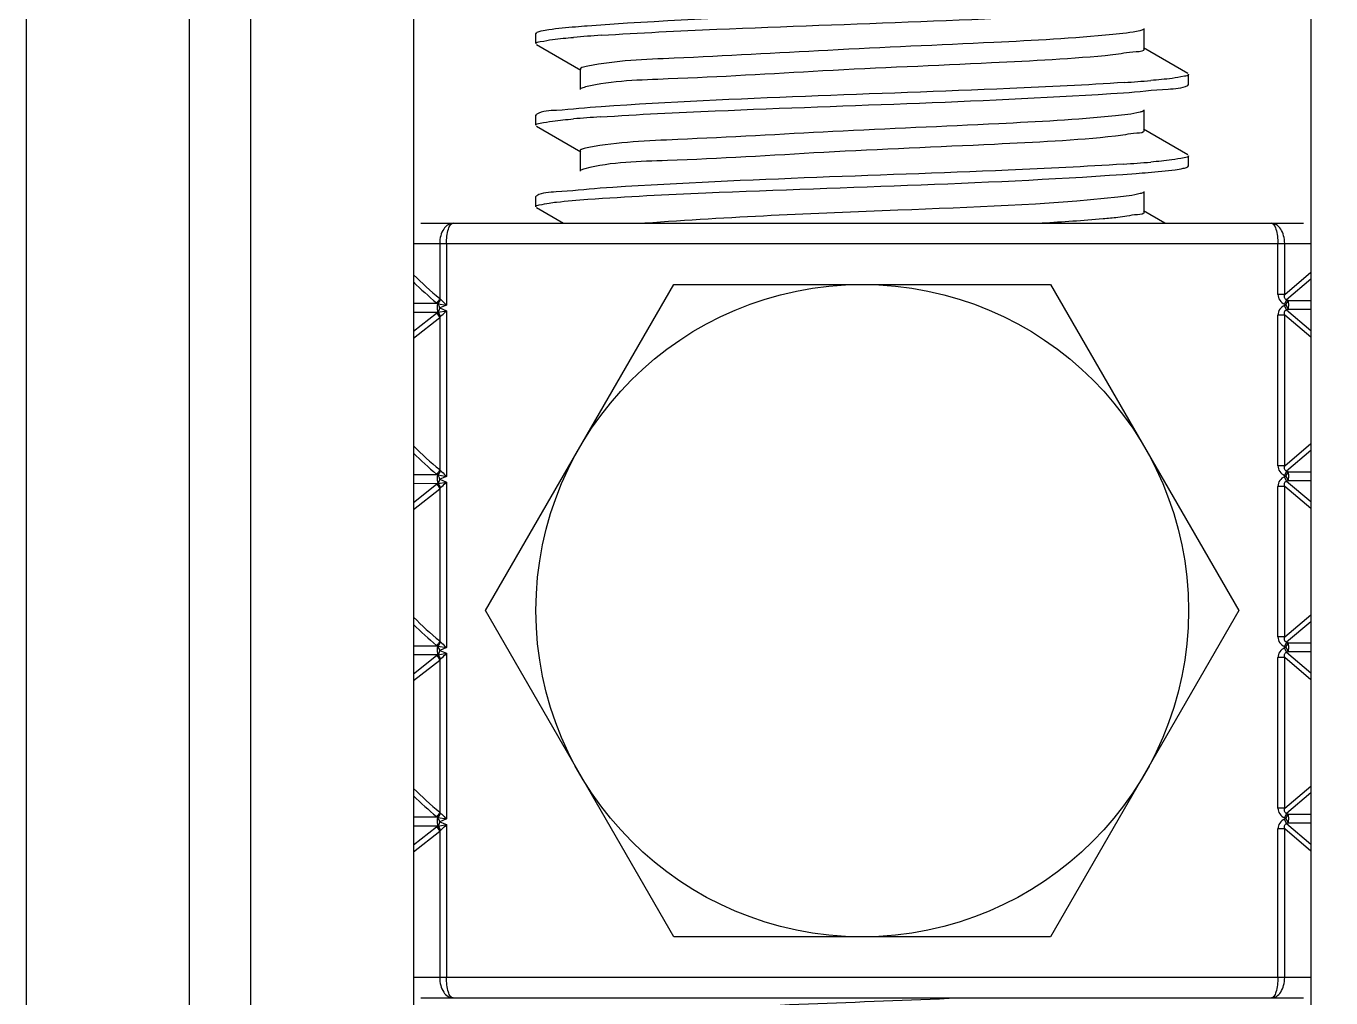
# Model space of a CAD drawing. Extents: x 1031190 to 1725648, y 733081 to 1571294.
# Drawn here: x 1139799.1 to 1140180, y 1211491.3 to 1211775.1 of the extents above; entities that cross this region are included whole.
import ezdxf

# ---------------------------------------------------------------- set-up
doc = ezdxf.new("R2010")
doc.units = 0
doc.header["$LTSCALE"] = 1000
doc.header["$MEASUREMENT"] = 0
doc.styles.get("Standard").update_dxf_attribs({"font": 'gbenor.shx', "bigfont": 'gbcbig.shx'})
doc.dimstyles.get("Standard").update_dxf_attribs({"dimtxt": 0.18, "dimasz": 0.18, "dimexe": 0.18, "dimexo": 0.0625, "dimgap": 0.09, "dimtad": 0, "dimtih": 1, "dimtoh": 1, "dimdec": 4, "dimzin": 0, "dimdsep": 46, "dimtxsty": 'Standard', "dimcen": 0.09, "dimadec": 0, "dimazin": 0, "dimtfac": 1, "dimtdec": 4, "dimtofl": 0, "dimtmove": 0, "dimatfit": 3, "dimfxl": 0, "dimtolj": 1, "dimtzin": 0, "dimarcsym": 0})

msp = doc.modelspace()

# ---------------------------------------------------------------- linework, layer by layer
at = {"linetype": 'Continuous'}
for p, q in [((1139799.13, 1215988.29), (1139799.13, 1211247.26)), ((1139846.75, 1215988.29), (1139846.75, 1211247.26)), ((1139864.61, 1215988.29), (1139864.61, 1211247.26)), ((1139912.24, 1215988.29), (1139912.24, 1211247.26)), ((1140174.18, 1215988.29), (1140174.18, 1211247.26)), ((1139948.18, 1211773.25), (1139947.96, 1211772.99)), ((1139947.96, 1211770.01), (1139947.96, 1211772.99)), ((1139947.96, 1211770.01), (1139947.96, 1211772.99)), ((1140125.57, 1211768.52), (1140125.57, 1211774.47)), ((1139948.18, 1211769.75), (1139961.11, 1211762.27)), ((1140138.24, 1211761.34), (1140125.31, 1211768.82)), ((1139960.85, 1211762.57), (1139960.85, 1211756.61)), ((1140138.46, 1211758.1), (1140138.46, 1211761.08)), ((1140138.46, 1211758.1), (1140138.46, 1211761.08)), ((1140138.24, 1211757.84), (1140138.46, 1211758.1)), ((1139948.18, 1211749.43), (1139947.96, 1211749.17)), ((1140125.57, 1211744.71), (1140125.57, 1211750.66)), ((1139947.96, 1211746.2), (1139947.96, 1211749.17)), ((1139947.96, 1211746.2), (1139947.96, 1211749.17)), ((1139948.18, 1211745.94), (1139961.11, 1211738.45)), ((1140138.24, 1211737.53), (1140125.31, 1211745.01)), ((1139960.85, 1211738.75), (1139960.85, 1211732.8)), ((1140138.24, 1211734.03), (1140138.46, 1211734.29)), ((1140138.46, 1211734.29), (1140138.46, 1211737.27)), ((1140138.46, 1211734.29), (1140138.46, 1211737.27)), ((1140125.57, 1211720.89), (1140125.57, 1211726.85)), ((1139948.18, 1211725.62), (1139947.96, 1211725.36)), ((1139947.96, 1211722.38), (1139947.96, 1211725.36)), ((1139947.96, 1211722.38), (1139947.96, 1211725.36)), ((1139948.18, 1211722.12), (1139956.06, 1211717.56)), ((1140131.58, 1211717.56), (1140125.31, 1211721.2)), ((1139914.33, 1211717.56), (1140172.09, 1211717.56)), ((1139912.24, 1211711.61), (1140174.18, 1211711.61)), ((1139919.87, 1211711.61), (1139919.87, 1211695.61)), ((1139921.85, 1211711.61), (1139921.85, 1211693.65)), ((1140164.57, 1211696.77), (1140164.57, 1211711.61)), ((1140166.55, 1211696.77), (1140166.55, 1211711.61)), ((1140166.55, 1211696.77), (1140174.18, 1211703.24)), ((1140174.18, 1211701.22), (1140167.1, 1211695.21)), ((1139933.22, 1211604.45), (1139988.22, 1211699.7)), ((1139988.22, 1211699.7), (1140098.2, 1211699.7)), ((1140098.2, 1211699.7), (1140153.2, 1211604.45)), ((1140166.55, 1211696.77), (1140164.57, 1211696.77)), ((1139919.24, 1211694.12), (1139912.24, 1211694.12)), ((1139919.36, 1211694.09), (1139919.24, 1211694.12)), ((1139919.39, 1211694.07), (1139921.85, 1211693.65)), ((1139919.94, 1211692.82), (1139919.4, 1211691.57)), ((1139920.03, 1211695.42), (1139919.87, 1211695.61)), ((1139921.85, 1211693.65), (1139919.94, 1211692.82)), ((1139919.94, 1211692.82), (1139921.85, 1211691.99)), ((1139920.11, 1211695.35), (1139920.03, 1211695.42)), ((1140167.1, 1211695.21), (1140166.51, 1211693.95)), ((1140166.92, 1211693.75), (1140166.51, 1211693.95)), ((1140166.51, 1211693.56), (1140166.92, 1211693.75)), ((1140167.1, 1211692.29), (1140166.51, 1211693.56)), ((1140166.92, 1211693.75), (1140167.52, 1211695.02)), ((1140166.92, 1211693.75), (1140167.52, 1211692.49)), ((1140167.52, 1211695.02), (1140167.1, 1211695.21)), ((1140167.1, 1211692.29), (1140167.52, 1211692.49)), ((1140167.1, 1211692.29), (1140174.18, 1211686.28)), ((1140167.52, 1211695.02), (1140174.18, 1211695.02)), ((1140167.52, 1211692.49), (1140174.18, 1211692.49)), ((1139919.2, 1211691.51), (1139912.24, 1211691.53)), ((1139912.24, 1211686.03), (1139918.95, 1211691.34)), ((1139912.24, 1211684), (1139919.87, 1211690.03)), ((1139919.2, 1211691.51), (1139919.35, 1211691.54)), ((1139919.35, 1211691.54), (1139919.4, 1211691.57)), ((1139919.4, 1211691.57), (1139921.85, 1211691.99)), ((1139919.87, 1211690.03), (1139920.01, 1211690.2)), ((1139919.87, 1211690.03), (1139919.87, 1211645.6)), ((1139920.01, 1211690.2), (1139920.09, 1211690.27)), ((1139920.09, 1211690.27), (1139920.14, 1211690.31)), ((1139921.85, 1211691.99), (1139921.85, 1211643.64)), ((1140166.55, 1211690.74), (1140164.57, 1211690.74)), ((1140164.57, 1211646.76), (1140164.57, 1211690.74)), ((1140174.18, 1211684.26), (1140166.55, 1211690.74)), ((1140166.55, 1211646.76), (1140166.55, 1211690.74)), ((1140166.55, 1211646.76), (1140174.18, 1211653.23)), ((1140174.18, 1211651.22), (1140167.1, 1211645.21)), ((1140166.55, 1211646.76), (1140164.57, 1211646.76)), ((1139919.24, 1211644.11), (1139912.24, 1211644.11)), ((1139919.36, 1211644.08), (1139919.24, 1211644.11)), ((1139919.39, 1211644.07), (1139921.85, 1211643.64)), ((1139919.94, 1211642.81), (1139919.4, 1211641.56)), ((1139920.03, 1211645.41), (1139919.87, 1211645.6)), ((1139921.85, 1211643.64), (1139919.94, 1211642.81)), ((1139919.94, 1211642.81), (1139921.85, 1211641.98)), ((1139920.11, 1211645.34), (1139920.03, 1211645.41)), ((1140167.1, 1211645.21), (1140166.51, 1211643.94)), ((1140166.92, 1211643.75), (1140166.51, 1211643.94)), ((1140166.51, 1211643.55), (1140166.92, 1211643.75)), ((1140167.1, 1211642.29), (1140166.51, 1211643.55)), ((1140166.92, 1211643.75), (1140167.52, 1211645.01)), ((1140166.92, 1211643.75), (1140167.52, 1211642.48)), ((1140167.52, 1211645.01), (1140167.1, 1211645.21)), ((1140167.52, 1211645.01), (1140174.18, 1211645.01)), ((1139919.2, 1211641.5), (1139912.24, 1211641.52)), ((1139912.24, 1211636.03), (1139918.95, 1211641.34)), ((1139912.24, 1211633.99), (1139919.87, 1211640.02)), ((1139919.2, 1211641.5), (1139919.35, 1211641.54)), ((1139919.35, 1211641.54), (1139919.4, 1211641.56)), ((1139919.4, 1211641.56), (1139921.85, 1211641.98)), ((1139919.87, 1211640.02), (1139920.01, 1211640.19)), ((1139919.87, 1211640.02), (1139919.87, 1211595.6)), ((1139920.01, 1211640.19), (1139920.09, 1211640.26)), ((1139920.09, 1211640.26), (1139920.14, 1211640.31)), ((1139921.85, 1211641.98), (1139921.85, 1211593.64)), ((1140166.55, 1211640.73), (1140164.57, 1211640.73)), ((1140164.57, 1211596.75), (1140164.57, 1211640.73)), ((1140174.18, 1211634.25), (1140166.55, 1211640.73)), ((1140166.55, 1211596.75), (1140166.55, 1211640.73)), ((1140167.1, 1211642.29), (1140167.52, 1211642.48)), ((1140167.1, 1211642.29), (1140174.18, 1211636.27)), ((1140167.52, 1211642.48), (1140174.18, 1211642.48)), ((1139988.22, 1211509.2), (1139933.22, 1211604.45)), ((1140153.2, 1211604.45), (1140098.2, 1211509.2)), ((1140166.55, 1211596.75), (1140174.18, 1211603.23)), ((1140174.18, 1211601.21), (1140167.1, 1211595.2)), ((1139919.24, 1211594.1), (1139912.24, 1211594.11)), ((1139919.36, 1211594.08), (1139919.24, 1211594.1)), ((1139919.39, 1211594.06), (1139921.85, 1211593.64)), ((1139920.03, 1211595.4), (1139919.87, 1211595.6)), ((1139921.85, 1211593.64), (1139919.94, 1211592.8)), ((1139920.11, 1211595.34), (1139920.03, 1211595.4)), ((1140166.55, 1211596.75), (1140164.57, 1211596.75)), ((1140167.1, 1211595.2), (1140166.51, 1211593.94)), ((1140166.92, 1211593.74), (1140166.51, 1211593.94)), ((1140166.51, 1211593.54), (1140166.92, 1211593.74)), ((1140167.1, 1211592.28), (1140166.51, 1211593.54)), ((1140166.92, 1211593.74), (1140167.52, 1211595)), ((1140166.92, 1211593.74), (1140167.52, 1211592.48)), ((1140167.52, 1211595), (1140167.1, 1211595.2)), ((1140167.52, 1211595), (1140174.18, 1211595)), ((1139919.2, 1211591.49), (1139912.24, 1211591.51)), ((1139912.24, 1211586.02), (1139918.95, 1211591.33)), ((1139912.24, 1211583.99), (1139919.87, 1211590.02)), ((1139919.2, 1211591.49), (1139919.35, 1211591.53)), ((1139919.35, 1211591.53), (1139919.4, 1211591.55)), ((1139919.94, 1211592.8), (1139919.4, 1211591.55)), ((1139919.4, 1211591.55), (1139921.85, 1211591.98)), ((1139919.87, 1211590.02), (1139920.01, 1211590.18)), ((1139919.87, 1211590.02), (1139919.87, 1211545.59)), ((1139919.94, 1211592.8), (1139921.85, 1211591.98)), ((1139920.01, 1211590.18), (1139920.09, 1211590.26)), ((1139920.09, 1211590.26), (1139920.14, 1211590.3)), ((1139921.85, 1211591.98), (1139921.85, 1211543.63)), ((1140166.55, 1211590.73), (1140164.57, 1211590.73)), ((1140164.57, 1211546.74), (1140164.57, 1211590.73)), ((1140174.18, 1211584.25), (1140166.55, 1211590.73)), ((1140166.55, 1211546.74), (1140166.55, 1211590.73)), ((1140167.1, 1211592.28), (1140167.52, 1211592.48)), ((1140167.1, 1211592.28), (1140174.18, 1211586.27)), ((1140167.52, 1211592.48), (1140174.18, 1211592.48)), ((1140166.55, 1211546.74), (1140174.18, 1211553.22)), ((1140174.18, 1211551.2), (1140167.1, 1211545.19)), ((1139919.24, 1211544.1), (1139912.24, 1211544.1)), ((1139919.36, 1211544.07), (1139919.24, 1211544.1)), ((1139919.39, 1211544.05), (1139921.85, 1211543.63)), ((1139920.03, 1211545.4), (1139919.87, 1211545.59)), ((1139921.85, 1211543.63), (1139919.94, 1211542.8)), ((1139920.11, 1211545.33), (1139920.03, 1211545.4)), ((1140166.55, 1211546.74), (1140164.57, 1211546.74)), ((1140167.1, 1211545.19), (1140166.51, 1211543.93)), ((1140166.92, 1211543.73), (1140166.51, 1211543.93)), ((1140166.51, 1211543.53), (1140166.92, 1211543.73)), ((1140166.92, 1211543.73), (1140167.52, 1211545)), ((1140166.92, 1211543.73), (1140167.52, 1211542.47)), ((1140167.52, 1211545), (1140167.1, 1211545.19)), ((1140167.52, 1211545), (1140174.18, 1211545)), ((1139919.2, 1211541.49), (1139912.24, 1211541.51)), ((1139912.24, 1211536.01), (1139918.95, 1211541.32)), ((1139912.24, 1211533.98), (1139919.87, 1211540.01)), ((1139919.2, 1211541.49), (1139919.35, 1211541.52)), ((1139919.35, 1211541.52), (1139919.4, 1211541.54)), ((1139919.94, 1211542.8), (1139919.4, 1211541.54)), ((1139919.4, 1211541.54), (1139921.85, 1211541.97)), ((1139919.87, 1211540.01), (1139920.01, 1211540.18)), ((1139919.87, 1211540.01), (1139919.87, 1211497.3)), ((1139919.94, 1211542.8), (1139921.85, 1211541.97)), ((1139920.01, 1211540.18), (1139920.09, 1211540.25)), ((1139920.09, 1211540.25), (1139920.14, 1211540.29)), ((1139921.85, 1211541.97), (1139921.85, 1211497.3)), ((1140166.55, 1211540.72), (1140164.57, 1211540.72)), ((1140164.57, 1211497.3), (1140164.57, 1211540.72)), ((1140167.1, 1211542.27), (1140166.51, 1211543.53)), ((1140174.18, 1211534.24), (1140166.55, 1211540.72)), ((1140166.55, 1211497.3), (1140166.55, 1211540.72)), ((1140167.1, 1211542.27), (1140167.52, 1211542.47)), ((1140167.1, 1211542.27), (1140174.18, 1211536.26)), ((1140167.52, 1211542.47), (1140174.18, 1211542.47)), ((1140098.2, 1211509.2), (1139988.22, 1211509.2)), ((1140174.18, 1211497.3), (1139912.24, 1211497.3)), ((1139914.33, 1211491.34), (1140172.09, 1211491.34))]:
    msp.add_line(p, q, dxfattribs=at)
msp.add_circle((1140043.21, 1211604.45), 95.25, dxfattribs=at)
for centre, radius, start, end in [((1139994.76, 1211345.4), 427.95, 93.7169, 94.7992), ((1140092.23, 1212178.42), 420.65, 273.7623, 274.8008), ((1139994.35, 1211326.79), 422.73, 93.7496, 94.8), ((1140091.82, 1212159.78), 425.85, 273.7294, 274.8001), ((1139985.8, 1211776.06), 104.01, 224.9882, 230.6634), ((1139986.29, 1211775.1), 105.17, 225.2411, 230.1872), ((1139920.13, 1211695.74), 1.85, 230.2237, 240.9585), ((1139920.11, 1211689.88), 1.86, 119.1442, 128.3025), ((1139985.8, 1211726.05), 104.01, 224.9882, 230.6634), ((1139986.29, 1211725.09), 105.17, 225.2411, 230.1872), ((1139920.13, 1211645.73), 1.85, 230.2237, 240.9585), ((1139920.11, 1211639.87), 1.86, 119.1442, 128.3025), ((1139985.8, 1211676.05), 104.01, 224.9882, 230.6634), ((1139986.29, 1211675.08), 105.17, 225.2411, 230.1872), ((1139920.13, 1211595.72), 1.85, 230.2237, 240.9585), ((1139920.11, 1211589.87), 1.86, 119.1442, 128.3025), ((1139985.8, 1211626.04), 104.01, 224.9882, 230.6634), ((1139986.29, 1211625.08), 105.17, 225.2411, 230.1872), ((1139920.13, 1211545.72), 1.85, 230.2237, 240.9585), ((1139920.11, 1211539.86), 1.86, 119.1442, 128.3025)]:
    msp.add_arc(centre, radius, start, end, dxfattribs=at)
for points, knots in [([(1140122.87, 1211782.69), (1140111.35, 1211781.86), (1140058.04, 1211779.26), (1140004.66, 1211778.22), (1139962.97, 1211775.14)], [0, 0, 0, 0, 0.216609, 1, 1, 1, 1]), ([(1139967.02, 1211772.45), (1139978.26, 1211773.19), (1140029.2, 1211775.63), (1140080.2, 1211776.85), (1140119.84, 1211779.5)], [0, 0, 0, 0, 0.221018, 1, 1, 1, 1]), ([(1139951.78, 1211774.06), (1139951, 1211773.95), (1139949.8, 1211773.74), (1139948.57, 1211773.47), (1139948.19, 1211773.25)], [0, 0, 0, 0, 0.642699, 1, 1, 1, 1]), ([(1139962.97, 1211775.14), (1139961.82, 1211775.06), (1139958.08, 1211774.76), (1139954.35, 1211774.43), (1139951.78, 1211774.06)], [0, 0, 0, 0, 0.307564, 1, 1, 1, 1]), ([(1140116.38, 1211772.67), (1140104.85, 1211771.51), (1140077.11, 1211770.09), (1140034.38, 1211768.24), (1139994.91, 1211765.91), (1139971.37, 1211765.1), (1139963.08, 1211763.45)], [0, 0, 0, 0, 0.226386, 0.542344, 0.83502, 1, 1, 1, 1]), ([(1140125.31, 1211774.17), (1140124.99, 1211773.98), (1140122.03, 1211773.18), (1140119.02, 1211772.93), (1140116.38, 1211772.67)], [0, 0, 0, 0, 0.123298, 1, 1, 1, 1]), ([(1139947.96, 1211770.01), (1139947.96, 1211770.47), (1139950.39, 1211770.74), (1139951.61, 1211771.07), (1139952.83, 1211771.23)], [0, 0, 0, 0, 0.270608, 1, 1, 1, 1]), ([(1140125.57, 1211768.52), (1140125.57, 1211767.69), (1140120.83, 1211767.64), (1140118.68, 1211766.94), (1140116.38, 1211766.71)], [0, 0, 0, 0, 0.265413, 1, 1, 1, 1]), ([(1140116.38, 1211766.71), (1140104.62, 1211765.53), (1140076.37, 1211764.09), (1140033.05, 1211762.3), (1139993.65, 1211759.72), (1139970.31, 1211759.22), (1139962.42, 1211757.36)], [0, 0, 0, 0, 0.229855, 0.549948, 0.842489, 1, 1, 1, 1]), ([(1139963.08, 1211763.45), (1139962.52, 1211763.34), (1139961.86, 1211763.19), (1139960.85, 1211762.81), (1139960.85, 1211762.57)], [0, 0, 0, 0, 0.707754, 1, 1, 1, 1]), ([(1140138.46, 1211761.08), (1140138.46, 1211760.63), (1140136.08, 1211760.35), (1140134.88, 1211760.03), (1140133.69, 1211759.87)], [0, 0, 0, 0, 0.270923, 1, 1, 1, 1]), ([(1139962.42, 1211757.36), (1139962.16, 1211757.29), (1139961.71, 1211757.17), (1139961.27, 1211757.01), (1139961.11, 1211756.92)], [0, 0, 0, 0, 0.593987, 1, 1, 1, 1]), ([(1140119.84, 1211758.67), (1140108.66, 1211757.92), (1140057.72, 1211755.47), (1140006.73, 1211754.24), (1139967.02, 1211751.61)], [0, 0, 0, 0, 0.219595, 1, 1, 1, 1]), ([(1140119.52, 1211755.67), (1140123.86, 1211755.96), (1140129.93, 1211756.8), (1140136.55, 1211756.88), (1140138.23, 1211757.84)], [0, 0, 0, 0, 0.691216, 1, 1, 1, 1]), ([(1139966.7, 1211748.61), (1139977.9, 1211749.36), (1140028.84, 1211751.81), (1140079.83, 1211753.03), (1140119.52, 1211755.67)], [0, 0, 0, 0, 0.219989, 1, 1, 1, 1]), ([(1139967.02, 1211751.61), (1139962.65, 1211751.32), (1139956.55, 1211750.48), (1139949.88, 1211750.41), (1139948.19, 1211749.43)], [0, 0, 0, 0, 0.691341, 1, 1, 1, 1]), ([(1140125.31, 1211750.36), (1140125.01, 1211750.18), (1140122.3, 1211749.43), (1140119.54, 1211749.18), (1140117.13, 1211748.93)], [0, 0, 0, 0, 0.125495, 1, 1, 1, 1]), ([(1139947.96, 1211746.2), (1139947.96, 1211746.65), (1139950.36, 1211746.92), (1139951.56, 1211747.25), (1139952.77, 1211747.41)], [0, 0, 0, 0, 0.270808, 1, 1, 1, 1]), ([(1140117.13, 1211748.93), (1140105.81, 1211747.75), (1140078.3, 1211746.35), (1140035.67, 1211744.47), (1139995.84, 1211742.19), (1139971.93, 1211741.29), (1139963.39, 1211739.7)], [0, 0, 0, 0, 0.221662, 0.536163, 0.830773, 1, 1, 1, 1]), ([(1140117.13, 1211742.98), (1140105.41, 1211741.75), (1140077.01, 1211740.31), (1140033.34, 1211738.53), (1139993.63, 1211735.83), (1139970.06, 1211735.48), (1139962.23, 1211733.5)], [0, 0, 0, 0, 0.227665, 0.549451, 0.843883, 1, 1, 1, 1]), ([(1140125.57, 1211744.71), (1140125.57, 1211743.94), (1140121.24, 1211743.83), (1140119.24, 1211743.2), (1140117.13, 1211742.98)], [0, 0, 0, 0, 0.266153, 1, 1, 1, 1]), ([(1139963.39, 1211739.7), (1139962.75, 1211739.58), (1139962.02, 1211739.41), (1139960.85, 1211739.02), (1139960.85, 1211738.75)], [0, 0, 0, 0, 0.711573, 1, 1, 1, 1]), ([(1140119.52, 1211734.83), (1140108.3, 1211734.09), (1140057.36, 1211731.65), (1140006.36, 1211730.43), (1139966.7, 1211727.78)], [0, 0, 0, 0, 0.220621, 1, 1, 1, 1]), ([(1140138.46, 1211737.27), (1140138.46, 1211736.81), (1140136.05, 1211736.54), (1140134.84, 1211736.21), (1140133.62, 1211736.05)], [0, 0, 0, 0, 0.270717, 1, 1, 1, 1]), ([(1139962.23, 1211733.5), (1139962, 1211733.44), (1139961.62, 1211733.33), (1139961.25, 1211733.18), (1139961.11, 1211733.1)], [0, 0, 0, 0, 0.586829, 1, 1, 1, 1]), ([(1139963.08, 1211724.55), (1139974.55, 1211725.39), (1140027.93, 1211728), (1140081.39, 1211729.05), (1140123.22, 1211732.12)], [0, 0, 0, 0, 0.215118, 1, 1, 1, 1]), ([(1140123.22, 1211732.12), (1140124.39, 1211732.2), (1140128.17, 1211732.5), (1140131.96, 1211732.84), (1140134.56, 1211733.2)], [0, 0, 0, 0, 0.307378, 1, 1, 1, 1]), ([(1140134.56, 1211733.2), (1140135.37, 1211733.31), (1140136.59, 1211733.53), (1140137.84, 1211733.81), (1140138.23, 1211734.03)], [0, 0, 0, 0, 0.643431, 1, 1, 1, 1]), ([(1139966.7, 1211727.78), (1139962.41, 1211727.49), (1139956.41, 1211726.66), (1139949.85, 1211726.58), (1139948.19, 1211725.62)], [0, 0, 0, 0, 0.691044, 1, 1, 1, 1]), ([(1140125.31, 1211726.55), (1140125.03, 1211726.38), (1140122.57, 1211725.67), (1140120.04, 1211725.43), (1140117.84, 1211725.19)], [0, 0, 0, 0, 0.12782, 1, 1, 1, 1]), ([(1139947.96, 1211722.38), (1139947.96, 1211722.75), (1139949.85, 1211723.07), (1139950.84, 1211723.33), (1139951.81, 1211723.47)], [0, 0, 0, 0, 0.274527, 1, 1, 1, 1]), ([(1139951.81, 1211723.47), (1139952.53, 1211723.57), (1139956.28, 1211724.03), (1139960.04, 1211724.32), (1139963.08, 1211724.55)], [0, 0, 0, 0, 0.191292, 1, 1, 1, 1]), ([(1140117.84, 1211725.19), (1140096.54, 1211722.88), (1140050.4, 1211721.4), (1140004.36, 1211719.34), (1139979.76, 1211717.56)], [0, 0, 0, 0, 0.464865, 1, 1, 1, 1]), ([(1140117.84, 1211719.24), (1140116.41, 1211719.08), (1140109.08, 1211718.39), (1140101.72, 1211717.92), (1140095.8, 1211717.57)], [0, 0, 0, 0, 0.195123, 1, 1, 1, 1]), ([(1140125.57, 1211720.89), (1140125.58, 1211720.19), (1140121.62, 1211720.02), (1140119.77, 1211719.45), (1140117.84, 1211719.24)], [0, 0, 0, 0, 0.266951, 1, 1, 1, 1]), ([(1139923.76, 1211717.56), (1139923.25, 1211717.56), (1139922.14, 1211717.2), (1139920.88, 1211715.83), (1139920.06, 1211713.89), (1139919.87, 1211712.39), (1139919.87, 1211711.61)], [0, 0, 0, 0, 0.195972, 0.42512, 0.697797, 1, 1, 1, 1]), ([(1139921.85, 1211711.61), (1139921.85, 1211713.04), (1139922.06, 1211714.98), (1139922.82, 1211717.01), (1139923.48, 1211717.56), (1139923.76, 1211717.56)], [0, 0, 0, 0, 0.657525, 0.871922, 1, 1, 1, 1]), ([(1140162.66, 1211717.56), (1140162.94, 1211717.56), (1140163.6, 1211717.01), (1140164.36, 1211714.98), (1140164.57, 1211713.04), (1140164.57, 1211711.61)], [0, 0, 0, 0, 0.128078, 0.342475, 1, 1, 1, 1]), ([(1140166.55, 1211711.61), (1140166.55, 1211712.39), (1140166.36, 1211713.89), (1140165.54, 1211715.83), (1140164.28, 1211717.2), (1140163.17, 1211717.56), (1140162.66, 1211717.56)], [0, 0, 0, 0, 0.302203, 0.57488, 0.804028, 1, 1, 1, 1]), ([(1140164.57, 1211696.77), (1140164.57, 1211696.17), (1140164.98, 1211694.96), (1140165.97, 1211694.2), (1140166.51, 1211693.95)], [0, 0, 0, 0, 0.499355, 1, 1, 1, 1]), ([(1140167.1, 1211695.21), (1140166.82, 1211695.3), (1140166.35, 1211695.86), (1140166.49, 1211696.48), (1140166.55, 1211696.77)], [0, 0, 0, 0, 0.502447, 1, 1, 1, 1]), ([(1139919.38, 1211694.11), (1139919.29, 1211693.93), (1139919.02, 1211693.1), (1139919.07, 1211692.14), (1139919.35, 1211691.54)], [0, 0, 0, 0, 0.236634, 1, 1, 1, 1]), ([(1139919.94, 1211692.82), (1139919.89, 1211692.94), (1139919.7, 1211693.37), (1139919.48, 1211693.79), (1139919.38, 1211694.11)], [0, 0, 0, 0, 0.285481, 1, 1, 1, 1]), ([(1139920.11, 1211695.35), (1139920.24, 1211695.23), (1139920.83, 1211694.67), (1139921.4, 1211694.1), (1139921.85, 1211693.65)], [0, 0, 0, 0, 0.225254, 1, 1, 1, 1]), ([(1140166.51, 1211693.56), (1140165.97, 1211693.3), (1140164.98, 1211692.55), (1140164.57, 1211691.33), (1140164.57, 1211690.74)], [0, 0, 0, 0, 0.500643, 1, 1, 1, 1]), ([(1140166.55, 1211690.74), (1140166.49, 1211691.03), (1140166.35, 1211691.64), (1140166.82, 1211692.21), (1140167.1, 1211692.29)], [0, 0, 0, 0, 0.49632, 1, 1, 1, 1]), ([(1140167.52, 1211692.49), (1140167.7, 1211692.88), (1140167.83, 1211693.75), (1140167.7, 1211694.63), (1140167.52, 1211695.02)], [0, 0, 0, 0, 0.500048, 1, 1, 1, 1]), ([(1139920.14, 1211690.31), (1139920.27, 1211690.43), (1139920.85, 1211690.98), (1139921.41, 1211691.55), (1139921.85, 1211691.99)], [0, 0, 0, 0, 0.226794, 1, 1, 1, 1]), ([(1140164.57, 1211646.76), (1140164.57, 1211646.17), (1140164.98, 1211644.95), (1140165.97, 1211644.2), (1140166.51, 1211643.94)], [0, 0, 0, 0, 0.499355, 1, 1, 1, 1]), ([(1140167.1, 1211645.21), (1140166.82, 1211645.29), (1140166.35, 1211645.86), (1140166.49, 1211646.47), (1140166.55, 1211646.76)], [0, 0, 0, 0, 0.502447, 1, 1, 1, 1]), ([(1139919.38, 1211644.1), (1139919.29, 1211643.92), (1139919.02, 1211643.09), (1139919.07, 1211642.14), (1139919.35, 1211641.54)], [0, 0, 0, 0, 0.236634, 1, 1, 1, 1]), ([(1139919.94, 1211642.81), (1139919.89, 1211642.94), (1139919.7, 1211643.37), (1139919.48, 1211643.78), (1139919.38, 1211644.1)], [0, 0, 0, 0, 0.285481, 1, 1, 1, 1]), ([(1139920.11, 1211645.34), (1139920.24, 1211645.22), (1139920.83, 1211644.67), (1139921.4, 1211644.09), (1139921.85, 1211643.64)], [0, 0, 0, 0, 0.225254, 1, 1, 1, 1]), ([(1140166.51, 1211643.55), (1140165.97, 1211643.3), (1140164.98, 1211642.54), (1140164.57, 1211641.33), (1140164.57, 1211640.73)], [0, 0, 0, 0, 0.500643, 1, 1, 1, 1]), ([(1140167.52, 1211642.48), (1140167.7, 1211642.87), (1140167.83, 1211643.75), (1140167.7, 1211644.62), (1140167.52, 1211645.01)], [0, 0, 0, 0, 0.500048, 1, 1, 1, 1]), ([(1139920.14, 1211640.31), (1139920.27, 1211640.43), (1139920.85, 1211640.98), (1139921.41, 1211641.54), (1139921.85, 1211641.98)], [0, 0, 0, 0, 0.226794, 1, 1, 1, 1]), ([(1140166.55, 1211640.73), (1140166.49, 1211641.02), (1140166.35, 1211641.63), (1140166.82, 1211642.2), (1140167.1, 1211642.29)], [0, 0, 0, 0, 0.49632, 1, 1, 1, 1]), ([(1139919.38, 1211594.1), (1139919.29, 1211593.91), (1139919.02, 1211593.08), (1139919.07, 1211592.13), (1139919.35, 1211591.53)], [0, 0, 0, 0, 0.236634, 1, 1, 1, 1]), ([(1139919.94, 1211592.8), (1139919.89, 1211592.93), (1139919.7, 1211593.36), (1139919.48, 1211593.78), (1139919.38, 1211594.1)], [0, 0, 0, 0, 0.285481, 1, 1, 1, 1]), ([(1139920.11, 1211595.34), (1139920.24, 1211595.21), (1139920.83, 1211594.66), (1139921.4, 1211594.08), (1139921.85, 1211593.64)], [0, 0, 0, 0, 0.225254, 1, 1, 1, 1]), ([(1140164.57, 1211596.75), (1140164.57, 1211596.16), (1140164.98, 1211594.94), (1140165.97, 1211594.19), (1140166.51, 1211593.94)], [0, 0, 0, 0, 0.499355, 1, 1, 1, 1]), ([(1140166.51, 1211593.54), (1140165.97, 1211593.29), (1140164.98, 1211592.53), (1140164.57, 1211591.32), (1140164.57, 1211590.73)], [0, 0, 0, 0, 0.500643, 1, 1, 1, 1]), ([(1140167.1, 1211595.2), (1140166.82, 1211595.29), (1140166.35, 1211595.85), (1140166.49, 1211596.46), (1140166.55, 1211596.75)], [0, 0, 0, 0, 0.502447, 1, 1, 1, 1]), ([(1140167.52, 1211592.48), (1140167.7, 1211592.86), (1140167.83, 1211593.74), (1140167.7, 1211594.61), (1140167.52, 1211595)], [0, 0, 0, 0, 0.500048, 1, 1, 1, 1]), ([(1139920.14, 1211590.3), (1139920.27, 1211590.42), (1139920.85, 1211590.97), (1139921.41, 1211591.54), (1139921.85, 1211591.98)], [0, 0, 0, 0, 0.226794, 1, 1, 1, 1]), ([(1140166.55, 1211590.73), (1140166.49, 1211591.01), (1140166.35, 1211591.63), (1140166.82, 1211592.19), (1140167.1, 1211592.28)], [0, 0, 0, 0, 0.49632, 1, 1, 1, 1]), ([(1139919.38, 1211544.09), (1139919.29, 1211543.9), (1139919.02, 1211543.08), (1139919.07, 1211542.12), (1139919.35, 1211541.52)], [0, 0, 0, 0, 0.236634, 1, 1, 1, 1]), ([(1139919.94, 1211542.8), (1139919.89, 1211542.92), (1139919.7, 1211543.35), (1139919.48, 1211543.77), (1139919.38, 1211544.09)], [0, 0, 0, 0, 0.285481, 1, 1, 1, 1]), ([(1139920.11, 1211545.33), (1139920.24, 1211545.21), (1139920.83, 1211544.65), (1139921.4, 1211544.08), (1139921.85, 1211543.63)], [0, 0, 0, 0, 0.225254, 1, 1, 1, 1]), ([(1140164.57, 1211546.74), (1140164.57, 1211546.15), (1140164.98, 1211544.94), (1140165.97, 1211544.18), (1140166.51, 1211543.93)], [0, 0, 0, 0, 0.499355, 1, 1, 1, 1]), ([(1140167.1, 1211545.19), (1140166.82, 1211545.28), (1140166.35, 1211545.84), (1140166.49, 1211546.46), (1140166.55, 1211546.74)], [0, 0, 0, 0, 0.502447, 1, 1, 1, 1]), ([(1140167.52, 1211542.47), (1140167.7, 1211542.86), (1140167.83, 1211543.73), (1140167.7, 1211544.61), (1140167.52, 1211545)], [0, 0, 0, 0, 0.500048, 1, 1, 1, 1]), ([(1139920.14, 1211540.29), (1139920.27, 1211540.41), (1139920.85, 1211540.96), (1139921.41, 1211541.53), (1139921.85, 1211541.97)], [0, 0, 0, 0, 0.226794, 1, 1, 1, 1]), ([(1140166.51, 1211543.53), (1140165.97, 1211543.28), (1140164.98, 1211542.53), (1140164.57, 1211541.31), (1140164.57, 1211540.72)], [0, 0, 0, 0, 0.500643, 1, 1, 1, 1]), ([(1140166.55, 1211540.72), (1140166.49, 1211541.01), (1140166.35, 1211541.62), (1140166.82, 1211542.19), (1140167.1, 1211542.27)], [0, 0, 0, 0, 0.49632, 1, 1, 1, 1]), ([(1139919.87, 1211497.3), (1139919.87, 1211496.51), (1139920.06, 1211495.02), (1139920.88, 1211493.07), (1139922.14, 1211491.7), (1139923.25, 1211491.34), (1139923.76, 1211491.34)], [0, 0, 0, 0, 0.302203, 0.57488, 0.804028, 1, 1, 1, 1]), ([(1139923.76, 1211491.34), (1139923.48, 1211491.34), (1139922.82, 1211491.9), (1139922.06, 1211493.92), (1139921.85, 1211495.86), (1139921.85, 1211497.3)], [0, 0, 0, 0, 0.128078, 0.342475, 1, 1, 1, 1]), ([(1140164.57, 1211497.3), (1140164.57, 1211495.86), (1140164.36, 1211493.92), (1140163.6, 1211491.9), (1140162.94, 1211491.34), (1140162.66, 1211491.34)], [0, 0, 0, 0, 0.657525, 0.871922, 1, 1, 1, 1]), ([(1140162.66, 1211491.34), (1140163.17, 1211491.34), (1140164.28, 1211491.7), (1140165.54, 1211493.07), (1140166.36, 1211495.02), (1140166.55, 1211496.51), (1140166.55, 1211497.3)], [0, 0, 0, 0, 0.195972, 0.42512, 0.697797, 1, 1, 1, 1]), ([(1139963.09, 1211486.42), (1139969.95, 1211486.93), (1140006.01, 1211488.9), (1140042.1, 1211490.13), (1140071.3, 1211491.34)], [0, 0, 0, 0, 0.190688, 1, 1, 1, 1])]:
    msp.add_open_spline(points, degree=3, knots=knots, dxfattribs=at)
for points in [[(1139952.83, 1211771.23), (1139954.87, 1211771.48), (1139956.91, 1211771.67), (1139958.96, 1211771.85)], [(1140133.69, 1211759.87), (1140131.61, 1211759.61), (1140129.53, 1211759.42), (1140127.44, 1211759.24)], [(1139952.77, 1211747.41), (1139954.83, 1211747.67), (1139956.9, 1211747.86), (1139958.98, 1211748.04)], [(1140133.62, 1211736.05), (1140131.57, 1211735.79), (1140129.52, 1211735.6), (1140127.46, 1211735.43)], [(1139919.87, 1211695.61), (1139919.74, 1211695.1), (1139919.39, 1211694.61), (1139918.95, 1211694.31)], [(1139920.03, 1211695.42), (1139919.92, 1211694.92), (1139919.63, 1211694.44), (1139919.24, 1211694.12)], [(1139919.36, 1211694.09), (1139919.71, 1211694.43), (1139920, 1211694.87), (1139920.11, 1211695.35)], [(1139919.87, 1211690.03), (1139919.74, 1211690.55), (1139919.39, 1211691.04), (1139918.95, 1211691.34)], [(1139920.01, 1211690.2), (1139919.89, 1211690.7), (1139919.6, 1211691.19), (1139919.2, 1211691.51)], [(1139920.09, 1211690.27), (1139919.98, 1211690.75), (1139919.72, 1211691.22), (1139919.35, 1211691.54)], [(1139920.14, 1211690.31), (1139920.02, 1211690.78), (1139919.76, 1211691.24), (1139919.4, 1211691.57)], [(1139919.87, 1211645.6), (1139919.74, 1211645.09), (1139919.39, 1211644.61), (1139918.95, 1211644.31)], [(1139920.03, 1211645.41), (1139919.92, 1211644.92), (1139919.63, 1211644.43), (1139919.24, 1211644.11)], [(1139919.36, 1211644.08), (1139919.71, 1211644.42), (1139920, 1211644.87), (1139920.11, 1211645.34)], [(1139919.87, 1211640.02), (1139919.74, 1211640.54), (1139919.39, 1211641.03), (1139918.95, 1211641.34)], [(1139920.01, 1211640.19), (1139919.89, 1211640.69), (1139919.6, 1211641.18), (1139919.2, 1211641.5)], [(1139920.09, 1211640.26), (1139919.98, 1211640.74), (1139919.72, 1211641.21), (1139919.35, 1211641.54)], [(1139920.14, 1211640.31), (1139920.02, 1211640.78), (1139919.76, 1211641.23), (1139919.4, 1211641.56)], [(1139919.87, 1211595.6), (1139919.74, 1211595.08), (1139919.39, 1211594.6), (1139918.95, 1211594.3)], [(1139920.03, 1211595.4), (1139919.92, 1211594.91), (1139919.63, 1211594.43), (1139919.24, 1211594.1)], [(1139919.36, 1211594.08), (1139919.71, 1211594.41), (1139920, 1211594.86), (1139920.11, 1211595.34)], [(1139919.87, 1211590.02), (1139919.74, 1211590.54), (1139919.39, 1211591.03), (1139918.95, 1211591.33)], [(1139920.01, 1211590.18), (1139919.89, 1211590.68), (1139919.6, 1211591.17), (1139919.2, 1211591.49)], [(1139920.09, 1211590.26), (1139919.98, 1211590.73), (1139919.72, 1211591.2), (1139919.35, 1211591.53)], [(1139920.14, 1211590.3), (1139920.02, 1211590.77), (1139919.76, 1211591.23), (1139919.4, 1211591.55)], [(1139919.87, 1211545.59), (1139919.74, 1211545.08), (1139919.39, 1211544.59), (1139918.95, 1211544.29)], [(1139920.03, 1211545.4), (1139919.92, 1211544.9), (1139919.63, 1211544.42), (1139919.24, 1211544.1)], [(1139919.36, 1211544.07), (1139919.71, 1211544.4), (1139920, 1211544.85), (1139920.11, 1211545.33)], [(1139919.87, 1211540.01), (1139919.74, 1211540.53), (1139919.39, 1211541.02), (1139918.95, 1211541.32)], [(1139920.01, 1211540.18), (1139919.89, 1211540.68), (1139919.6, 1211541.17), (1139919.2, 1211541.49)], [(1139920.09, 1211540.25), (1139919.98, 1211540.73), (1139919.72, 1211541.2), (1139919.35, 1211541.52)], [(1139920.14, 1211540.29), (1139920.02, 1211540.76), (1139919.76, 1211541.22), (1139919.4, 1211541.54)]]:
    msp.add_open_spline(points, degree=3, dxfattribs=at)

# ---------------------------------------------------------------- leaders
msp.add_leader([(1140131.77, 1211145.95), (1140972.14, 1211719.9)], dimstyle='Standard', override={"dimgap": 20, "dimtad": 0})

doc.saveas('drawing.dxf')
